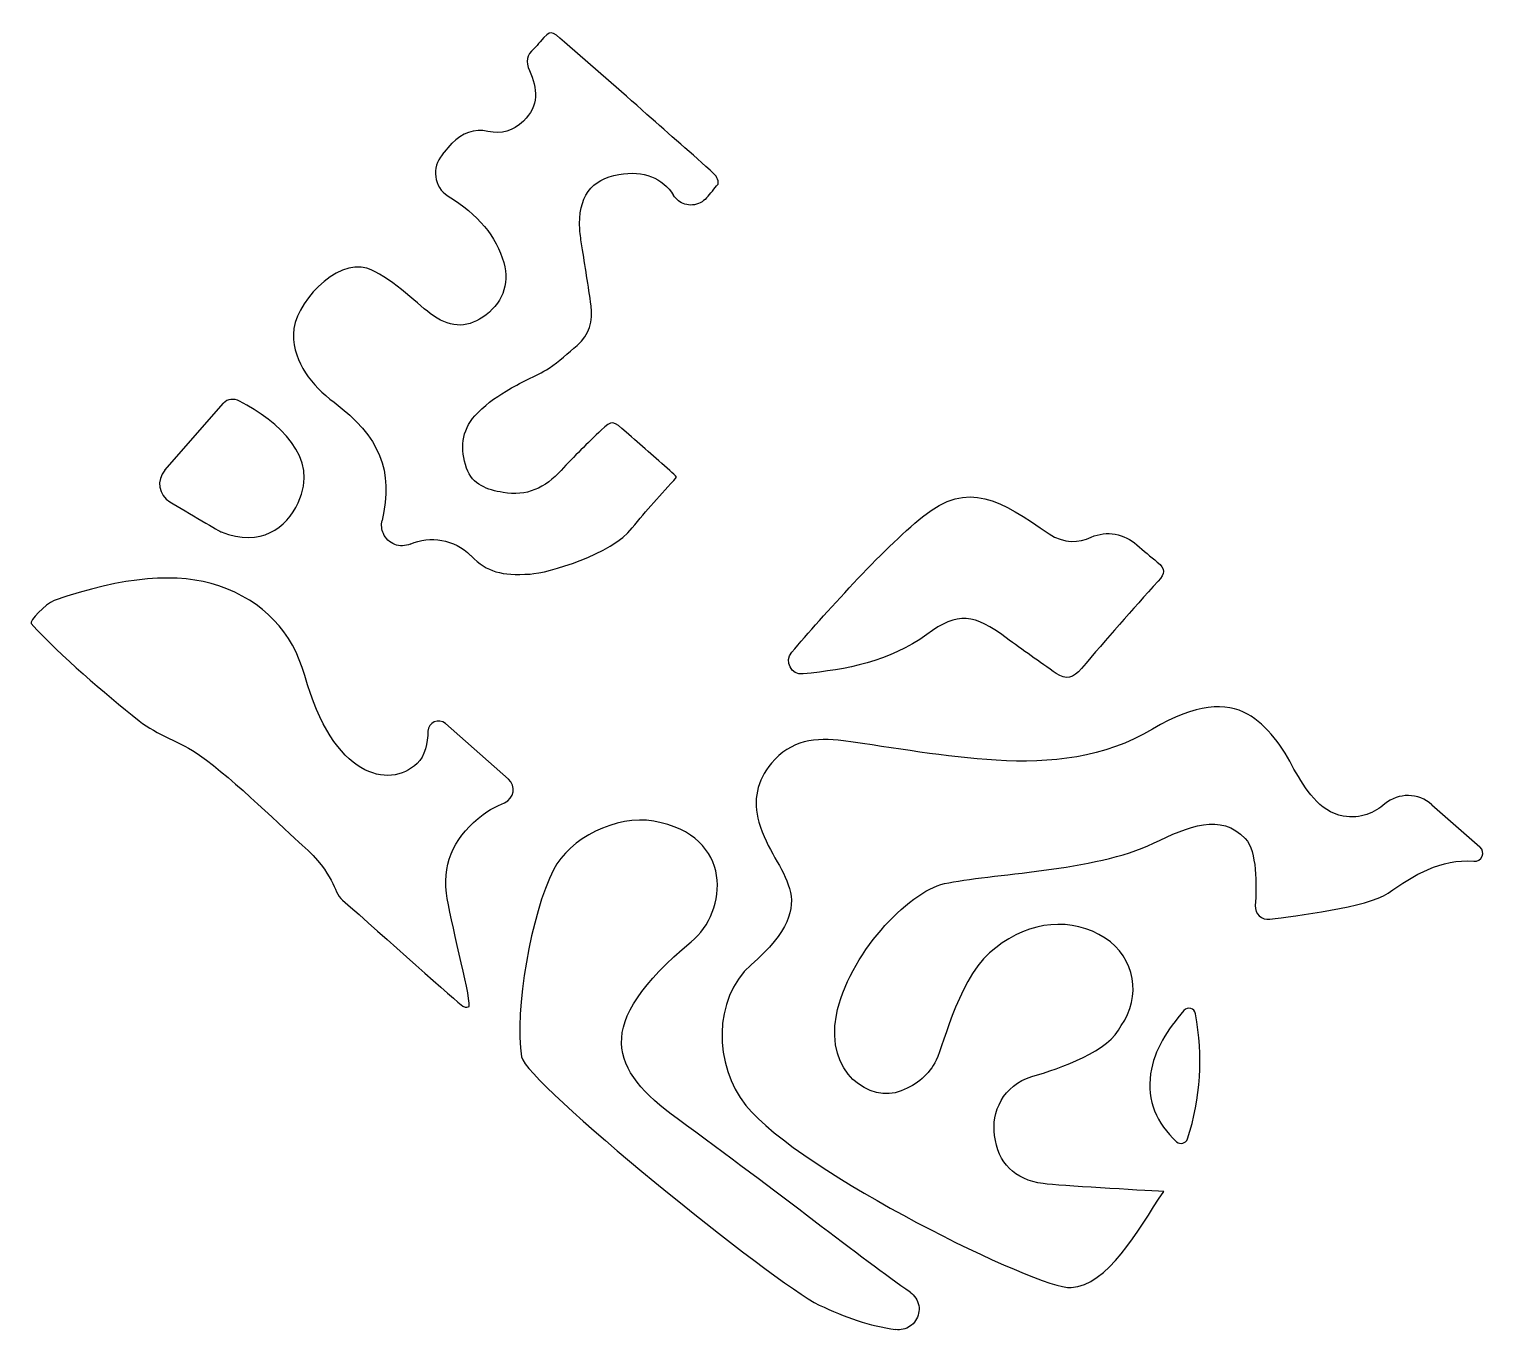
# Model space of a CAD drawing. Header units: millimetres. Extents: x 50.2 to 85.7, y -108.1 to -76.4.
import ezdxf

# ---------------------------------------------------------------- set-up
doc = ezdxf.new("R2010")
doc.units = ezdxf.units.MM
doc.layers.get('0').update_dxf_attribs({"linetype": 'CONTINUOUS'})

msp = doc.modelspace()

# ---------------------------------------------------------------- linework, layer by layer
for p, q in [((60.259, -79.43), (60.501, -79.154)), ((53.5, -87.117), (54.931, -85.487)), ((60.958, -89.202), (60.948, -89.193)), ((60.332, -93.289), (61.869, -94.638)), ((84.355, -95.262), (85.526, -96.29))]:
    msp.add_line(p, q)
for points, knots in [([(66.693, -80.484), (66.789, -80.372), (66.882, -80.261), (66.972, -80.148), (67.002, -80.111), (66.942, -79.956), (66.882, -79.902), (66.343, -79.409), (65.786, -78.937), (65.242, -78.451), (64.579, -77.858), (63.907, -77.276), (63.236, -76.693), (62.893, -76.395), (62.911, -76.373), (62.641, -76.68), (62.59, -76.738), (62.545, -76.802), (62.487, -76.853), (62.314, -77.005), (62.282, -77.161), (62.383, -77.385), (62.577, -77.813), (62.617, -78.25), (62.234, -78.611), (61.971, -78.858), (61.709, -78.939), (61.369, -78.863), (61.05, -78.792), (60.717, -78.908), (60.501, -79.154)], [22.644042, 22.644042, 22.644042, 22.644042, 23, 23, 23, 24, 24, 24, 25, 25, 25, 26, 26, 26, 27, 27, 27, 28, 28, 28, 29, 29, 29, 30, 30, 30, 31, 31, 31, 32, 32, 32, 32]), ([(60.259, -79.43), (59.988, -79.738), (60.051, -80.222), (60.4, -80.439), (61.124, -80.889), (61.577, -81.422), (61.754, -82.061), (61.902, -82.597), (61.711, -83.077), (61.242, -83.391), (60.832, -83.666), (60.414, -83.645), (59.961, -83.299), (59.625, -83.042), (58.946, -82.368), (58.424, -82.199), (57.673, -81.955), (56.627, -83.085), (56.632, -83.803), (56.638, -84.512), (57.073, -85.044), (57.624, -85.462), (58.733, -86.305), (59.073, -87.115), (58.792, -88.345)], [33, 33, 33, 33, 34, 34, 34, 35, 35, 35, 36, 36, 36, 37, 37, 37, 38, 38, 38, 39, 39, 39, 40, 40, 40, 40.900355, 40.900355, 40.900355, 40.900355]), ([(65.964, -87.283), (65.933, -87.253), (65.869, -87.186), (65.799, -87.125), (65.446, -86.813), (65.09, -86.502), (64.736, -86.19), (64.421, -85.914), (64.39, -85.887), (64.13, -86.137), (63.796, -86.458), (63.463, -86.78), (63.152, -87.122), (62.766, -87.546), (62.307, -87.763), (61.738, -87.66), (61.36, -87.592), (60.994, -87.478), (60.849, -87.066), (60.688, -86.609), (60.726, -86.155), (61.053, -85.789), (61.266, -85.551), (61.539, -85.357), (61.813, -85.187), (62.147, -84.979), (62.522, -84.838), (62.857, -84.63), (63.105, -84.476), (63.319, -84.264), (63.545, -84.075), (63.849, -83.822), (63.929, -83.483), (63.88, -83.111), (63.816, -82.624), (63.733, -82.14), (63.659, -81.655), (63.639, -81.522), (63.614, -81.388), (63.606, -81.254), (63.558, -80.47), (63.878, -80.022), (64.56, -79.91), (65.162, -79.812), (65.621, -79.993), (65.89, -80.423)], [6, 6, 6, 6, 7, 7, 7, 8, 8, 8, 9, 9, 9, 10, 10, 10, 11, 11, 11, 12, 12, 12, 13, 13, 13, 14, 14, 14, 15, 15, 15, 16, 16, 16, 17, 17, 17, 18, 18, 18, 19, 19, 19, 20, 20, 20, 20.767254, 20.767254, 20.767254, 20.767254]), ([(66.693, -80.484), (66.65, -80.533), (66.599, -80.574), (66.483, -80.633), (66.419, -80.651), (66.29, -80.661), (66.224, -80.654), (66.106, -80.616), (66.054, -80.589), (65.961, -80.517), (65.921, -80.473), (65.89, -80.423)], [0, 0, 0, 0, 0.01953222, 0.01953222, 0.03906445, 0.03906445, 0.05859667, 0.05859667, 0.07623653, 0.07623653, 0.09387639, 0.09387639, 0.09387639, 0.09387639]), ([(54.873, -88.621), (55.852, -88.994), (56.453, -88.528), (56.749, -87.907), (57.278, -86.798), (56.267, -85.936), (55.317, -85.434), (55.186, -85.365), (55.028, -85.375), (54.931, -85.487)], [3, 3, 3, 3, 4, 4, 4, 5, 5, 5, 6, 6, 6, 6]), ([(53.5, -87.117), (53.289, -87.357), (53.35, -87.729), (53.625, -87.89), (54.042, -88.134), (54.873, -88.621), (54.873, -88.621)], [1, 1, 1, 1, 2, 2, 2, 3, 3, 3, 3]), ([(60.958, -89.202), (61.367, -89.607), (61.686, -89.683), (62.395, -89.645), (62.829, -89.621), (64.385, -89.166), (64.885, -88.522), (65.213, -88.099), (65.588, -87.712), (65.964, -87.283)], [3, 3, 3, 3, 4, 4, 4, 5, 5, 5, 6, 6, 6, 6]), ([(77.175, -88.934), (76.87, -88.666), (76.434, -88.579), (76.063, -88.746), (75.758, -88.884), (75.396, -88.909), (75.035, -88.664), (73.843, -87.855), (73.082, -87.337), (71.954, -88.25), (70.962, -89.051), (69.524, -90.667), (68.766, -91.549), (68.576, -91.771), (68.756, -92.11), (69.046, -92.079), (70.102, -91.967), (71.137, -91.791), (72.057, -91.115), (72.821, -90.553), (73.213, -90.626), (73.991, -91.198), (74.393, -91.493), (74.8, -91.784), (75.211, -92.068), (75.448, -92.232), (75.631, -92.176), (75.823, -91.948), (76.432, -91.226), (77.059, -90.519), (77.69, -89.816), (77.853, -89.635), (77.875, -89.52), (77.669, -89.354), (77.501, -89.218), (77.337, -89.077), (77.175, -88.934)], [0, 0, 0, 0, 1, 1, 1, 2, 2, 2, 3, 3, 3, 4, 4, 4, 5, 5, 5, 6, 6, 6, 7, 7, 7, 8, 8, 8, 9, 9, 9, 10, 10, 10, 11, 11, 11, 12, 12, 12, 12]), ([(59.478, -88.916), (59.418, -88.941), (59.354, -88.955), (59.223, -88.958), (59.159, -88.946), (59.037, -88.899), (58.982, -88.863), (58.888, -88.774), (58.85, -88.72), (58.801, -88.611), (58.788, -88.559), (58.777, -88.452), (58.78, -88.398), (58.792, -88.345)], [0, 0, 0, 0, 0.0195322, 0.0195322, 0.0390644, 0.0390644, 0.0585967, 0.0585967, 0.0781289, 0.0781289, 0.0942725, 0.0942725, 0.1104161, 0.1104161, 0.1104161, 0.1104161]), ([(60.332, -93.289), (60.17, -93.148), (59.917, -93.256), (59.909, -93.471), (59.899, -93.758), (59.84, -94.081), (59.647, -94.259), (58.954, -94.901), (57.601, -94.597), (56.907, -92.115), (56.609, -91.051), (55.903, -90.308), (54.815, -89.93), (53.865, -89.601), (52.463, -89.699), (50.809, -90.292), (50.592, -90.37), (50.196, -90.8), (50.242, -90.849), (50.999, -91.664), (52, -92.525), (52.875, -93.218), (53.313, -93.565), (53.888, -93.734), (54.349, -94.058), (55.198, -94.654), (56.449, -95.899), (56.849, -96.25), (57.661, -96.963), (57.579, -97.367), (57.831, -97.588), (58.801, -98.44), (60.642, -100.095), (60.759, -100.167)], [5, 5, 5, 5, 6, 6, 6, 7, 7, 7, 8, 8, 8, 9, 9, 9, 10, 10, 10, 11, 11, 11, 12, 12, 12, 13, 13, 13, 14, 14, 14, 15, 15, 15, 16, 16, 16, 16]), ([(80.997, -94.397), (80.742, -93.873), (80.346, -93.325), (79.865, -93.056), (79.348, -92.767), (78.61, -92.791), (77.555, -93.423), (76.386, -94.125), (75.064, -94.259), (73.749, -94.18), (72.504, -94.105), (71.267, -93.879), (70.028, -93.708), (69.352, -93.615), (68.742, -93.689), (68.272, -94.253), (67.915, -94.681), (67.819, -95.159), (67.968, -95.685), (68.344, -97.006), (69.644, -97.521), (67.777, -99.166), (66.843, -99.988), (66.866, -101.612), (67.652, -102.588), (68.973, -104.228), (74.778, -107.066), (75.57, -107.023), (76.462, -106.975), (77.179, -105.656), (77.825, -104.683)], [22, 22, 22, 22, 23, 23, 23, 24, 24, 24, 25, 25, 25, 26, 26, 26, 27, 27, 27, 28, 28, 28, 29, 29, 29, 30, 30, 30, 31, 31, 31, 32, 32, 32, 32]), ([(60.914, -100.176), (60.931, -99.82), (60.438, -98.056), (60.361, -97.414), (60.263, -96.604), (60.598, -96.005), (61.251, -95.5), (61.396, -95.388), (61.58, -95.298), (61.773, -95.216), (62.009, -95.117), (62.061, -94.807), (61.869, -94.638)], [0, 0, 0, 0, 1, 1, 1, 2, 2, 2, 3, 3, 3, 4, 4, 4, 4]), ([(84.355, -95.262), (84.029, -94.976), (83.541, -94.964), (83.21, -95.244), (82.963, -95.453), (82.623, -95.62), (82.199, -95.54), (81.603, -95.428), (81.279, -94.878), (80.997, -94.397)], [19, 19, 19, 19, 20, 20, 20, 21, 21, 21, 22, 22, 22, 22]), ([(71.654, -107.139), (70.502, -106.341), (68.442, -104.7), (65.977, -102.908), (64.352, -101.726), (63.877, -100.626), (66.322, -98.603), (67.215, -97.864), (67.375, -96.011), (65.408, -95.664), (64.496, -95.504), (63.351, -96.084), (62.964, -96.847), (62.427, -97.904), (62.002, -100.277), (62.189, -101.407), (62.29, -102.022), (68.314, -106.9), (69.436, -107.448), (70.064, -107.755), (70.663, -107.953), (71.297, -108.045)], [1.103371, 1.103371, 1.103371, 1.103371, 2, 2, 2, 3, 3, 3, 4, 4, 4, 5, 5, 5, 6, 6, 6, 7, 7, 7, 7.613499, 7.613499, 7.613499, 7.613499]), ([(73.737, -98.748), (72.874, -99.34), (72.477, -101.092), (72.284, -101.487), (72.111, -101.84), (71.833, -102.077), (71.433, -102.233), (70.676, -102.529), (69.584, -101.805), (69.856, -100.388), (70.135, -98.939), (71.596, -97.384), (72.484, -97.186), (73.579, -96.942), (76.16, -96.888), (77.576, -96.203), (78.437, -95.786), (79.217, -95.455), (79.812, -96.09), (80.099, -96.396), (80.09, -97.228), (80.056, -97.721), (80.042, -97.92), (80.213, -98.08), (80.41, -98.053), (81.012, -97.968), (82.791, -97.764), (83.289, -97.417), (83.926, -96.973), (84.564, -96.574), (85.378, -96.64)], [6, 6, 6, 6, 7, 7, 7, 8, 8, 8, 9, 9, 9, 10, 10, 10, 11, 11, 11, 12, 12, 12, 13, 13, 13, 14, 14, 14, 15, 15, 15, 16, 16, 16, 16]), ([(76.789, -100.64), (77.298, -99.949), (77.12, -98.981), (76.399, -98.512), (75.597, -97.989), (74.567, -98.087), (73.737, -98.748)], [4, 4, 4, 4, 5, 5, 5, 6, 6, 6, 6]), ([(77.508, -101.816), (77.411, -102.485), (77.65, -103.012), (78.14, -103.471), (78.226, -103.552), (78.368, -103.513), (78.405, -103.401), (78.733, -102.394), (78.787, -101.401), (78.6, -100.353)], [2, 2, 2, 2, 3, 3, 3, 4, 4, 4, 5, 5, 5, 5]), ([(78.6, -100.353), (78.576, -100.218), (78.405, -100.172), (78.316, -100.276), (77.919, -100.748), (77.594, -101.215), (77.508, -101.816)], [0, 0, 0, 0, 1, 1, 1, 2, 2, 2, 2]), ([(77.825, -104.683), (77.212, -104.651), (75.314, -104.545), (74.894, -104.49), (74.179, -104.397), (73.799, -103.987), (73.706, -103.321), (73.627, -102.759), (73.914, -102.089), (74.611, -101.886), (75.315, -101.68), (76.514, -101.269), (76.789, -100.64)], [0, 0, 0, 0, 1, 1, 1, 2, 2, 2, 3, 3, 3, 4, 4, 4, 4]), ([(71.654, -107.139), (71.707, -107.176), (71.753, -107.223), (71.824, -107.332), (71.848, -107.393), (71.872, -107.521), (71.872, -107.587), (71.845, -107.714), (71.82, -107.775), (71.747, -107.883), (71.701, -107.929), (71.596, -108), (71.539, -108.024), (71.419, -108.051), (71.358, -108.054), (71.297, -108.045)], [0, 0, 0, 0, 0.0195322, 0.0195322, 0.0390644, 0.0390644, 0.0585967, 0.0585967, 0.0781289, 0.0781289, 0.0976611, 0.0976611, 0.1160303, 0.1160303, 0.1343995, 0.1343995, 0.1343995, 0.1343995])]:
    msp.add_open_spline(points, degree=3, knots=knots)
for points in [[(59.478, -88.916), (59.962, -88.707), (60.547, -88.796), (60.948, -89.193)], [(85.378, -96.64), (85.57, -96.656), (85.671, -96.417), (85.526, -96.29)], [(60.759, -100.167), (60.841, -100.223), (60.887, -100.186), (60.914, -100.176)]]:
    msp.add_open_spline(points, degree=3)

doc.saveas('drawing.dxf')
